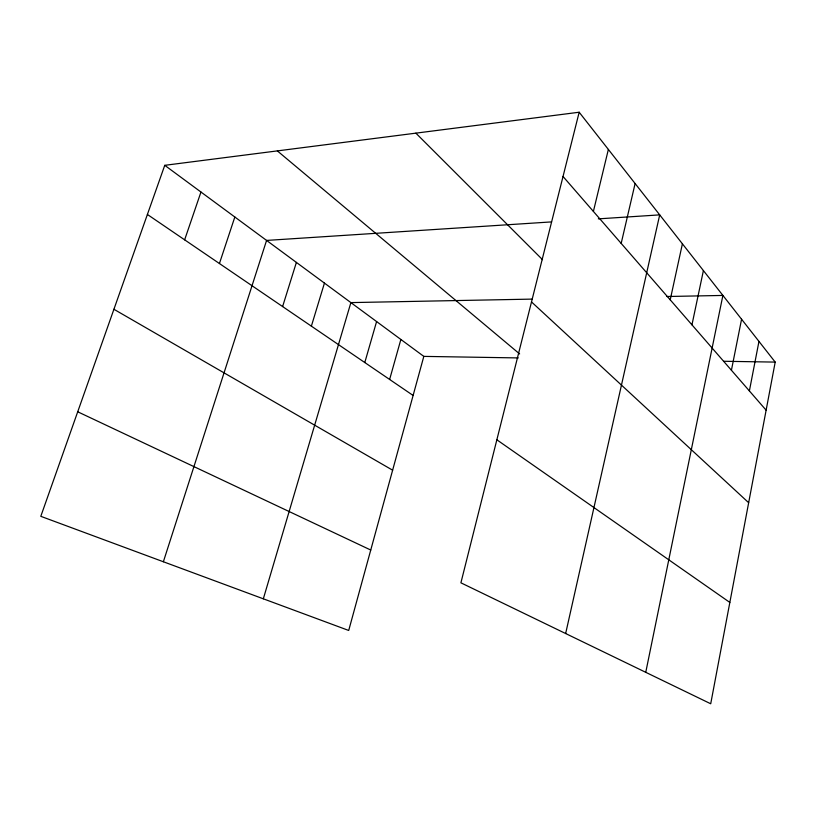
<?xml version="1.0" encoding="UTF-8"?>
<svg xmlns="http://www.w3.org/2000/svg" width="816" height="816" viewBox="0 0 816 816"><rect width="100%" height="100%" fill="white"/><g stroke="black" fill="none" stroke-linecap="round" stroke-linejoin="round"><path stroke-width="1.22" d="M579.176 112.231L775.2 362.1L710.716 703.769L460.907 582.818L579.176 112.231L164.75 165.322L40.8 516.324L348.707 630.462L423.82 356.388L164.75 165.322M749.384 390.915L758.962 341.404M731.422 370.25L741.571 319.24M645.752 672.313L722.894 295.433L666.856 296.514M691.958 324.839L703.402 270.575M670.222 299.819L682.4 243.8M565.651 633.532L659.705 214.873L598.352 218.861M621.18 243.403L635.113 183.529M593.395 211.426L608.369 149.44M389.63 379.46L400.87 339.456M364.793 362.539L376.594 321.555M263.333 598.811L350.89 302.603L532.165 299.105M311.375 326.155L324.442 283.101M282.611 306.561L296.392 262.405M163.373 561.755L266.577 240.424L551.555 221.901M219.433 263.527L234.835 217.005M184.64 239.833L200.96 192.035M423.82 356.388L518.272 357.928M723.925 361.274L775.2 362.1M77.714 411.784L370.75 550.035M113.914 309.274L392.629 470.189M147.4 214.465L413.11 395.454M496.852 439.793L729.841 602.432M277.348 150.899L519.629 353.93M531.502 301.93L748.66 502.717M415.874 133.151L542.528 259.682M563.03 176.491L766.122 410.183"/></g></svg>
